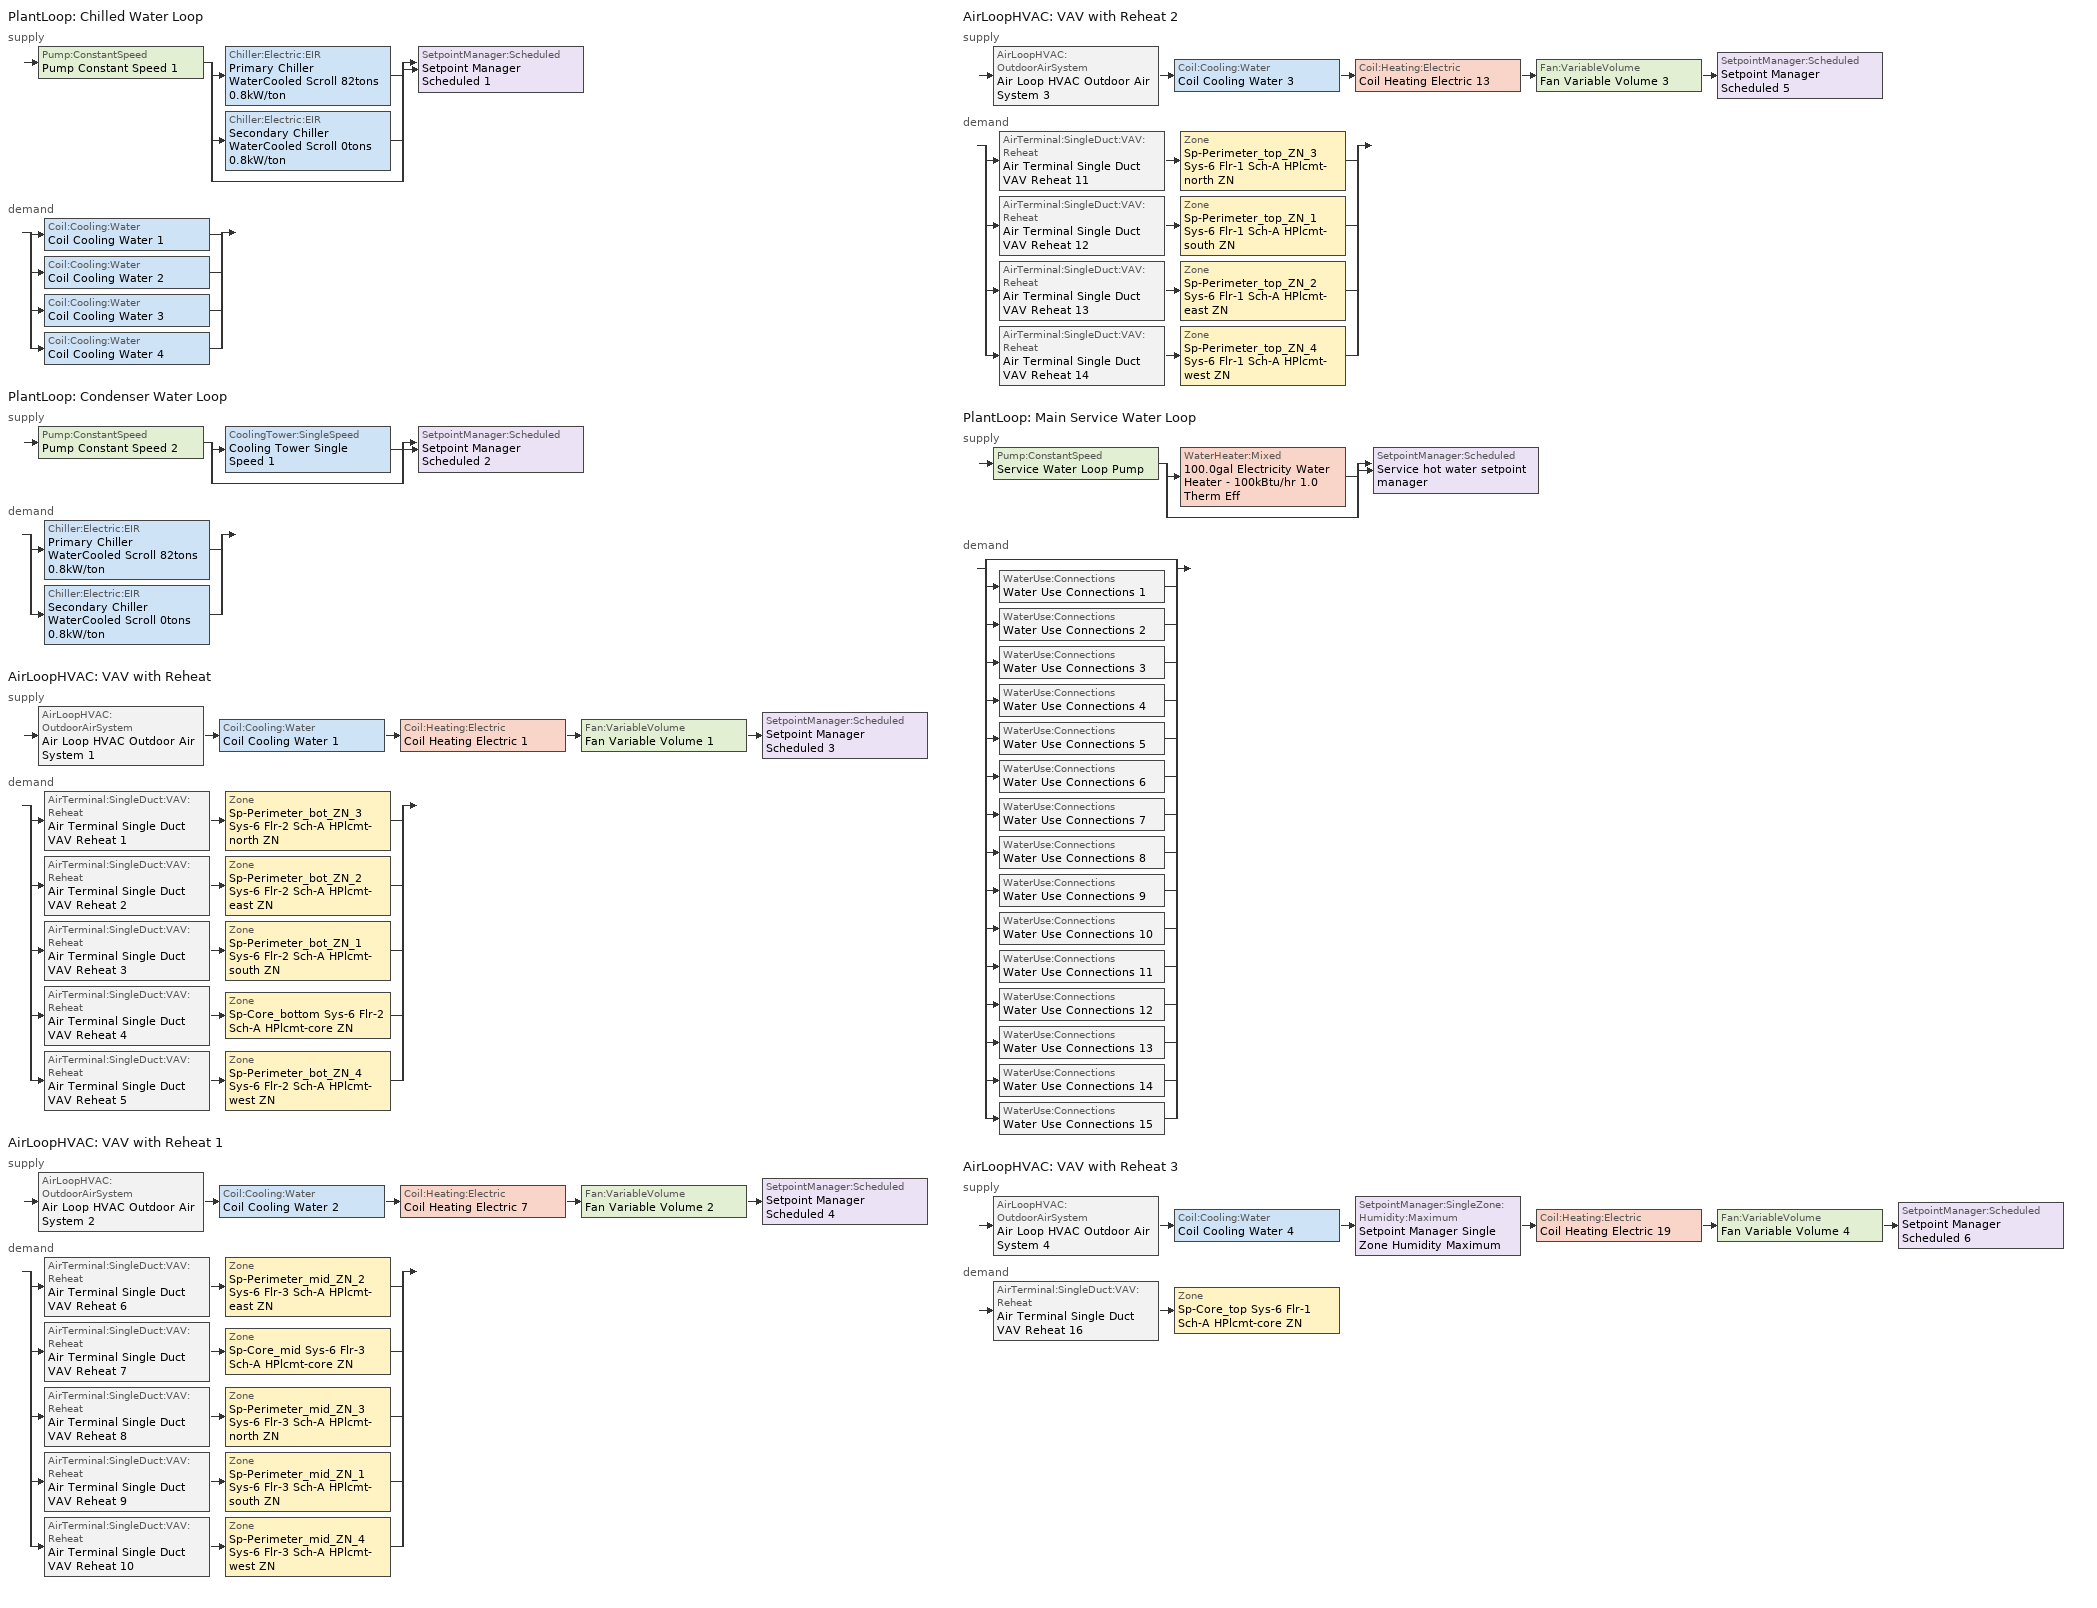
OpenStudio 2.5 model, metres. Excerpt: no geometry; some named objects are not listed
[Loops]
PlantLoop 'Chilled Water Loop'
 supply: Pump:ConstantSpeed 'Pump Constant Speed 1' > split
  | Chiller:Electric:EIR 'Primary Chiller WaterCooled Scroll 82tons 0.8kW/ton'
  | Chiller:Electric:EIR 'Secondary Chiller WaterCooled Scroll 0tons 0.8kW/ton'
  | bypass
  join > SetpointManager:Scheduled 'Setpoint Manager Scheduled 1'
 demand: split
  | Coil:Cooling:Water 'Coil Cooling Water 1'
  | Coil:Cooling:Water 'Coil Cooling Water 2'
  | Coil:Cooling:Water 'Coil Cooling Water 3'
  | Coil:Cooling:Water 'Coil Cooling Water 4'
PlantLoop 'Condenser Water Loop'
 supply: Pump:ConstantSpeed 'Pump Constant Speed 2' > split
  | CoolingTower:SingleSpeed 'Cooling Tower Single Speed 1'
  | bypass
  join > SetpointManager:Scheduled 'Setpoint Manager Scheduled 2'
 demand: split
  | Chiller:Electric:EIR 'Primary Chiller WaterCooled Scroll 82tons 0.8kW/ton'
  | Chiller:Electric:EIR 'Secondary Chiller WaterCooled Scroll 0tons 0.8kW/ton'
AirLoopHVAC 'VAV with Reheat'
 supply: AirLoopHVAC:OutdoorAirSystem 'Air Loop HVAC Outdoor Air System 1' > Coil:Cooling:Water 'Coil Cooling Water 1' > Coil:Heating:Electric 'Coil Heating Electric 1' > Fan:VariableVolume 'Fan Variable Volume 1' > SetpointManager:Scheduled 'Setpoint Manager Scheduled 3'
 demand: split
  | AirTerminal:SingleDuct:VAV:Reheat 'Air Terminal Single Duct VAV Reheat 1' > Zone 'Sp-Perimeter_bot_ZN_3 Sys-6 Flr-2 Sch-A HPlcmt-north ZN'
  | AirTerminal:SingleDuct:VAV:Reheat 'Air Terminal Single Duct VAV Reheat 2' > Zone 'Sp-Perimeter_bot_ZN_2 Sys-6 Flr-2 Sch-A HPlcmt-east ZN'
  | AirTerminal:SingleDuct:VAV:Reheat 'Air Terminal Single Duct VAV Reheat 3' > Zone 'Sp-Perimeter_bot_ZN_1 Sys-6 Flr-2 Sch-A HPlcmt-south ZN'
  | AirTerminal:SingleDuct:VAV:Reheat 'Air Terminal Single Duct VAV Reheat 4' > Zone 'Sp-Core_bottom Sys-6 Flr-2 Sch-A HPlcmt-core ZN'
  | AirTerminal:SingleDuct:VAV:Reheat 'Air Terminal Single Duct VAV Reheat 5' > Zone 'Sp-Perimeter_bot_ZN_4 Sys-6 Flr-2 Sch-A HPlcmt-west ZN'
AirLoopHVAC 'VAV with Reheat 1'
 supply: AirLoopHVAC:OutdoorAirSystem 'Air Loop HVAC Outdoor Air System 2' > Coil:Cooling:Water 'Coil Cooling Water 2' > Coil:Heating:Electric 'Coil Heating Electric 7' > Fan:VariableVolume 'Fan Variable Volume 2' > SetpointManager:Scheduled 'Setpoint Manager Scheduled 4'
 demand: split
  | AirTerminal:SingleDuct:VAV:Reheat 'Air Terminal Single Duct VAV Reheat 6' > Zone 'Sp-Perimeter_mid_ZN_2 Sys-6 Flr-3 Sch-A HPlcmt-east ZN'
  | AirTerminal:SingleDuct:VAV:Reheat 'Air Terminal Single Duct VAV Reheat 7' > Zone 'Sp-Core_mid Sys-6 Flr-3 Sch-A HPlcmt-core ZN'
  | AirTerminal:SingleDuct:VAV:Reheat 'Air Terminal Single Duct VAV Reheat 8' > Zone 'Sp-Perimeter_mid_ZN_3 Sys-6 Flr-3 Sch-A HPlcmt-north ZN'
  | AirTerminal:SingleDuct:VAV:Reheat 'Air Terminal Single Duct VAV Reheat 9' > Zone 'Sp-Perimeter_mid_ZN_1 Sys-6 Flr-3 Sch-A HPlcmt-south ZN'
  | AirTerminal:SingleDuct:VAV:Reheat 'Air Terminal Single Duct VAV Reheat 10' > Zone 'Sp-Perimeter_mid_ZN_4 Sys-6 Flr-3 Sch-A HPlcmt-west ZN'
AirLoopHVAC 'VAV with Reheat 2'
 supply: AirLoopHVAC:OutdoorAirSystem 'Air Loop HVAC Outdoor Air System 3' > Coil:Cooling:Water 'Coil Cooling Water 3' > Coil:Heating:Electric 'Coil Heating Electric 13' > Fan:VariableVolume 'Fan Variable Volume 3' > SetpointManager:Scheduled 'Setpoint Manager Scheduled 5'
 demand: split
  | AirTerminal:SingleDuct:VAV:Reheat 'Air Terminal Single Duct VAV Reheat 11' > Zone 'Sp-Perimeter_top_ZN_3 Sys-6 Flr-1 Sch-A HPlcmt-north ZN'
  | AirTerminal:SingleDuct:VAV:Reheat 'Air Terminal Single Duct VAV Reheat 12' > Zone 'Sp-Perimeter_top_ZN_1 Sys-6 Flr-1 Sch-A HPlcmt-south ZN'
  | AirTerminal:SingleDuct:VAV:Reheat 'Air Terminal Single Duct VAV Reheat 13' > Zone 'Sp-Perimeter_top_ZN_2 Sys-6 Flr-1 Sch-A HPlcmt-east ZN'
  | AirTerminal:SingleDuct:VAV:Reheat 'Air Terminal Single Duct VAV Reheat 14' > Zone 'Sp-Perimeter_top_ZN_4 Sys-6 Flr-1 Sch-A HPlcmt-west ZN'
PlantLoop 'Main Service Water Loop'
 supply: Pump:ConstantSpeed 'Service Water Loop Pump' > split
  | WaterHeater:Mixed '100.0gal Electricity Water Heater - 100kBtu/hr 1.0 Therm Eff'
  | bypass
  join > SetpointManager:Scheduled 'Service hot water setpoint manager'
 demand: split
  | bypass
  | WaterUse:Connections 'Water Use Connections 1'
  | WaterUse:Connections 'Water Use Connections 2'
  | WaterUse:Connections 'Water Use Connections 3'
  | WaterUse:Connections 'Water Use Connections 4'
  | WaterUse:Connections 'Water Use Connections 5'
  | WaterUse:Connections 'Water Use Connections 6'
  | WaterUse:Connections 'Water Use Connections 7'
  | WaterUse:Connections 'Water Use Connections 8'
  | WaterUse:Connections 'Water Use Connections 9'
  | WaterUse:Connections 'Water Use Connections 10'
  | WaterUse:Connections 'Water Use Connections 11'
  | WaterUse:Connections 'Water Use Connections 12'
  | WaterUse:Connections 'Water Use Connections 13'
  | WaterUse:Connections 'Water Use Connections 14'
  | WaterUse:Connections 'Water Use Connections 15'
AirLoopHVAC 'VAV with Reheat 3'
 supply: AirLoopHVAC:OutdoorAirSystem 'Air Loop HVAC Outdoor Air System 4' > Coil:Cooling:Water 'Coil Cooling Water 4' > SetpointManager:SingleZone:Humidity:Maximum 'Setpoint Manager Single Zone Humidity Maximum' > Coil:Heating:Electric 'Coil Heating Electric 19' > Fan:VariableVolume 'Fan Variable Volume 4' > SetpointManager:Scheduled 'Setpoint Manager Scheduled 6'
 demand: AirTerminal:SingleDuct:VAV:Reheat 'Air Terminal Single Duct VAV Reheat 16' > Zone 'Sp-Core_top Sys-6 Flr-1 Sch-A HPlcmt-core ZN'
[Sizing:Zone] Zone Cooling Design Supply Air Temperature Input Method=SupplyAirTemperature; Zone Cooling Design Supply Air Temperature {C}=13; Zone Cooling Design Supply Air Temperature Difference {deltaC}=11.11; Zone Heating Design Supply Air Temperature Input Method=SupplyAirTemperature; Zone Heating Design Supply Air Temperature {C}=43; Zone Heating Design Supply Air Temperature Difference {deltaC}=11.11; Zone Cooling Design Supply Air Humidity Ratio {kg-H2O/kg-air}=0.0085; Zone Heating Design Supply Air Humidity Ratio {kg-H2O/kg-air}=0.008; Zone Heating Sizing Factor=1.3; Zone Cooling Sizing Factor=1.1; Cooling Design Air Flow Method=DesignDay; Heating Design Air Flow Method=DesignDay; Account for Dedicated Outdoor Air System=No; Dedicated Outdoor Air System Control Strategy=NeutralSupplyAir; Dedicated Outdoor Air Low Setpoint Temperature for Design {C}=autosize; Dedicated Outdoor Air High Setpoint Temperature for Design {C}=autosize
Sp-Perimeter_top_ZN_3 Sys-6 Flr-1 Sch-A HPlcmt-north ZN; Sp-Perimeter_top_ZN_2 Sys-6 Flr-1 Sch-A HPlcmt-east ZN; Sp-Perimeter_top_ZN_4 Sys-6 Flr-1 Sch-A HPlcmt-west ZN; Sp-Perimeter_top_ZN_1 Sys-6 Flr-1 Sch-A HPlcmt-south ZN; Sp-Core_top Sys-6 Flr-1 Sch-A HPlcmt-core ZN; Sp-Perimeter_bot_ZN_3 Sys-6 Flr-2 Sch-A HPlcmt-north ZN; Sp-Perimeter_bot_ZN_2 Sys-6 Flr-2 Sch-A HPlcmt-east ZN; Sp-Perimeter_bot_ZN_4 Sys-6 Flr-2 Sch-A HPlcmt-west ZN; Sp-Perimeter_bot_ZN_1 Sys-6 Flr-2 Sch-A HPlcmt-south ZN; Sp-Core_bottom Sys-6 Flr-2 Sch-A HPlcmt-core ZN; Sp-Perimeter_mid_ZN_3 Sys-6 Flr-3 Sch-A HPlcmt-north ZN; Sp-Perimeter_mid_ZN_2 Sys-6 Flr-3 Sch-A HPlcmt-east ZN; Sp-Perimeter_mid_ZN_4 Sys-6 Flr-3 Sch-A HPlcmt-west ZN; Sp-Perimeter_mid_ZN_1 Sys-6 Flr-3 Sch-A HPlcmt-south ZN; Sp-Core_mid Sys-6 Flr-3 Sch-A HPlcmt-core ZN
[Zone equipment]
Sp-Perimeter_top_ZN_3 Sys-6 Flr-1 Sch-A HPlcmt-north ZN: Air Terminal Single Duct VAV Reheat 11, Zone HVAC Baseboard Convective Electric 11
Sp-Perimeter_top_ZN_2 Sys-6 Flr-1 Sch-A HPlcmt-east ZN: Air Terminal Single Duct VAV Reheat 13, Zone HVAC Baseboard Convective Electric 13
Sp-Perimeter_top_ZN_4 Sys-6 Flr-1 Sch-A HPlcmt-west ZN: Air Terminal Single Duct VAV Reheat 14, Zone HVAC Baseboard Convective Electric 14
Sp-Perimeter_top_ZN_1 Sys-6 Flr-1 Sch-A HPlcmt-south ZN: Air Terminal Single Duct VAV Reheat 12, Zone HVAC Baseboard Convective Electric 12
Sp-Core_top Sys-6 Flr-1 Sch-A HPlcmt-core ZN: Zone HVAC Baseboard Convective Electric 15, Air Terminal Single Duct VAV Reheat 16, Zone HVAC Dehumidifier
Sp-Perimeter_bot_ZN_3 Sys-6 Flr-2 Sch-A HPlcmt-north ZN: Air Terminal Single Duct VAV Reheat 1, Zone HVAC Baseboard Convective Electric 1
Sp-Perimeter_bot_ZN_2 Sys-6 Flr-2 Sch-A HPlcmt-east ZN: Air Terminal Single Duct VAV Reheat 2, Zone HVAC Baseboard Convective Electric 2
Sp-Perimeter_bot_ZN_4 Sys-6 Flr-2 Sch-A HPlcmt-west ZN: Air Terminal Single Duct VAV Reheat 5, Zone HVAC Baseboard Convective Electric 5
Sp-Perimeter_bot_ZN_1 Sys-6 Flr-2 Sch-A HPlcmt-south ZN: Air Terminal Single Duct VAV Reheat 3, Zone HVAC Baseboard Convective Electric 3
Sp-Core_bottom Sys-6 Flr-2 Sch-A HPlcmt-core ZN: Air Terminal Single Duct VAV Reheat 4, Zone HVAC Baseboard Convective Electric 4
Sp-Perimeter_mid_ZN_3 Sys-6 Flr-3 Sch-A HPlcmt-north ZN: Air Terminal Single Duct VAV Reheat 8, Zone HVAC Baseboard Convective Electric 8
Sp-Perimeter_mid_ZN_2 Sys-6 Flr-3 Sch-A HPlcmt-east ZN: Air Terminal Single Duct VAV Reheat 6, Zone HVAC Baseboard Convective Electric 6
Sp-Perimeter_mid_ZN_4 Sys-6 Flr-3 Sch-A HPlcmt-west ZN: Air Terminal Single Duct VAV Reheat 10, Zone HVAC Baseboard Convective Electric 10
Sp-Perimeter_mid_ZN_1 Sys-6 Flr-3 Sch-A HPlcmt-south ZN: Air Terminal Single Duct VAV Reheat 9, Zone HVAC Baseboard Convective Electric 9
Sp-Core_mid Sys-6 Flr-3 Sch-A HPlcmt-core ZN: Air Terminal Single Duct VAV Reheat 7, Zone HVAC Baseboard Convective Electric 7
[PlantLoop] Glycol Concentration=0; Plant Loop Volume {m3}=Autocalculate; Load Distribution Scheme=Optimal
Name | Maximum Loop Temperature {C} | Minimum Loop Temperature {C}
Chilled Water Loop; Condenser Water Loop
Main Service Water Loop | 60 | 10
[Sizing:Plant] Sizing Option=NonCoincident; Zone Timesteps in Averaging Window=1; Coincident Sizing Factor Mode=None
Name | Loop Type | Design Loop Exit Temperature {C} | Loop Design Temperature Difference {deltaC}
Chilled Water Loop | Cooling | 7 | 6
Condenser Water Loop | Condenser | 29 | 6
Main Service Water Loop | Heating | 60 | 5
[Pump:ConstantSpeed] Rated Flow Rate {m3/s}=autosize; Rated Power Consumption {W}=autosize; Fraction of Motor Inefficiencies to Fluid Stream=0; Pump Control Type=Intermittent; Design Power Sizing Method=PowerPerFlowPerPressure; Design Electric Power per Unit Flow Rate {W/(m3/s)}=348701.1; Design Shaft Power per Unit Flow Rate per Unit Head {W-s/m3-Pa}=1.28205
Name | Rated Pump Head {Pa} | Motor Efficiency
Pump Constant Speed 1 | 179352 | 0.895
Pump Constant Speed 2 | 179352 | 0.917
Service Water Loop Pump | 29891 | 0.7
[Chiller:Electric:EIR] Minimum Part Load Ratio=0.25; Minimum Unloading Ratio=0.25; Condenser Type=WaterCooled; Chiller Flow Mode=LeavingSetpointModulated; Design Heat Recovery Water Flow Rate {m3/s}=0; Sizing Factor=1; Basin Heater Capacity {W/K}=0; Basin Heater Setpoint Temperature {C}=10
Name | Reference Capacity {W} | Reference COP {W/W} | Cooling Capacity Function of Temperature Curve | Electric Input to Cooling Output Ratio Function of Temperature Curve | Electric Input to Cooling Output Ratio Function of Part Load Ratio Curve
Primary Chiller WaterCooled Scroll 82tons 0.8kW/ton | Autosize | 4.54393 | WaterCooled_Scroll_CAPFT_NECB2011 | WaterCooled_Scroll_EIRFT_NECB2011 | WaterCooled_Scroll_EIRFPLR_NECB2011
Secondary Chiller WaterCooled Scroll 0tons 0.8kW/ton | 0.001 | 4.5032 | WaterCooled_Scroll_CAPFT_NECB2011 1 | WaterCooled_Scroll_EIRFT_NECB2011 1 | WaterCooled_Scroll_EIRFPLR_NECB2011 1
[SetpointManager:Scheduled] Control Variable=Temperature
Name | Schedule
Setpoint Manager Scheduled 1 | CHW Temp
Setpoint Manager Scheduled 2 | CW Temp
Setpoint Manager Scheduled 3 | Supply Air Temp
Setpoint Manager Scheduled 4 | Supply Air Temp 1
Setpoint Manager Scheduled 5; Setpoint Manager Scheduled 6 | Supply Air Temp 2
Service hot water setpoint manager | Service Water Loop Temp - 140F
[CoolingTower:SingleSpeed]
Cooling Tower Single Speed 1: Design Water Flow Rate {m3/s}=autosize; Design Air Flow Rate {m3/s}=autosize; Fan Power at Design Air Flow Rate {W}=Autosize; U-Factor Times Area Value at Design Air Flow Rate {W/K}=autosize; Air Flow Rate in Free Convection Regime {m3/s}=autosize; U-Factor Times Area Value at Free Convection Air Flow Rate {W/K}=autosize; Performance Input Method=UFactorTimesAreaAndDesignWaterFlowRate; Free Convection Capacity {W}=0; Basin Heater Capacity {W/K}=0; Evaporation Loss Mode=LossFactor; Evaporation Loss Factor {percent/K}=0.2; Drift Loss Percent {percent}=0.008; Blowdown Calculation Mode=ConcentrationRatio; Blowdown Concentration Ratio=3; Capacity Control=FanCycling; Number of Cells=1; Cell Control=MinimalCell; Cell Minimum  Water Flow Rate Fraction=0.33; Cell Maximum Water Flow Rate Fraction=2.5; Sizing Factor=1; Free Convection Air Flow Rate Sizing Factor=0.1; Free Convection U-Factor Times Area Value Sizing Factor=0.1; Heat Rejection Capacity and Nominal Capacity Sizing Ratio=1.25; Free Convection Nominal Capacity Sizing Factor=0.1; Design Inlet Air Dry-Bulb Temperature {C}=35; Design Inlet Air Wet-Bulb Temperature {C}=25.6; Design Approach Temperature {deltaC}=Autosize; Design Range Temperature {deltaC}=Autosize
[AirLoopHVAC] Design Supply Air Flow Rate {m3/s}=AutoSize
Name | Availability Schedule
VAV with Reheat | VAV with Reheat Occ Sch
VAV with Reheat 1 | VAV with Reheat 1 Occ Sch
VAV with Reheat 2 | VAV with Reheat 2 Occ Sch
VAV with Reheat 3 | VAV with Reheat 2 Occ Sch 1
[Sizing:System] Type of Load to Size On=Sensible; Design Outdoor Air Flow Rate {m3/s}=Autosize; Minimum System Air Flow Ratio=0.3; Preheat Design Temperature {C}=7; Preheat Design Humidity Ratio {kg-H2O/kg-Air}=0.008; Precool Design Temperature {C}=13; Precool Design Humidity Ratio {kg-H2O/kg-Air}=0.008; Central Cooling Design Supply Air Temperature {C}=13; Central Heating Design Supply Air Temperature {C}=13.1; Sizing Option=NonCoincident; 100% Outdoor Air in Cooling=No; 100% Outdoor Air in Heating=No; Central Cooling Design Supply Air Humidity Ratio {kg-H2O/kg-Air}=0.0085; Central Heating Design Supply Air Humidity Ratio {kg-H2O/kg-Air}=0.008; Cooling Design Air Flow Method=DesignDay; Cooling Design Air Flow Rate {m3/s}=0; Heating Design Air Flow Method=DesignDay; Heating Design Air Flow Rate {m3/s}=0; System Outdoor Air Method=ZoneSum; Zone Maximum Outdoor Air Fraction=1; Cooling Supply Air Flow Rate Per Floor Area {m3/s-m2}=0.00996765; Cooling Fraction of Autosized Cooling Supply Air Flow Rate=1; Cooling Supply Air Flow Rate Per Unit Cooling Capacity {m3/s-W}=3.94755e-05; Heating Supply Air Flow Rate Per Floor Area {m3/s-m2}=0.00996765; Heating Fraction of Autosized Heating Supply Air Flow Rate=1; Heating Fraction of Autosized Cooling Supply Air Flow Rate=1; Heating Supply Air Flow Rate Per Unit Heating Capacity {m3/s-W}=3.15882e-05; Cooling Design Capacity Method=CoolingDesignCapacity; Cooling Design Capacity {W}=autosize; Cooling Design Capacity Per Floor Area {W/m2}=234.7; Fraction of Autosized Cooling Design Capacity=1; Heating Design Capacity Method=HeatingDesignCapacity; Heating Design Capacity {W}=autosize; Heating Design Capacity Per Floor Area {W/m2}=157; Fraction of Autosized Heating Design Capacity=1; Central Cooling Capacity Control Method=OnOff
VAV with Reheat; VAV with Reheat 1; VAV with Reheat 2; VAV with Reheat 2; VAV with Reheat 3
[Fan:VariableVolume] Availability Schedule=Always On Discrete; Fan Efficiency=0.549965; Pressure Rise {Pa}=1458.33; Maximum Flow Rate {m3/s}=Autosize; Fan Power Minimum Flow Rate Input Method=Fraction; Fan Power Minimum Flow Fraction=0.5; Fan Power Minimum Air Flow Rate {m3/s}=0; Motor Efficiency=0.8461; Motor In Airstream Fraction=1; Fan Power Coefficient 1=-4.1457; Fan Power Coefficient 2=16.803; Fan Power Coefficient 3=-19.471; Fan Power Coefficient 4=7.8488; Fan Power Coefficient 5=0
Fan Variable Volume 1; Fan Variable Volume 2; Fan Variable Volume 3; Fan Variable Volume 4
[Coil:Heating:Electric] Availability Schedule=Always On Discrete
Coil Heating Electric 1; Coil Heating Electric 2; Coil Heating Electric 3; Coil Heating Electric 4; Coil Heating Electric 5; Coil Heating Electric 6; Coil Heating Electric 7; Coil Heating Electric 8; Coil Heating Electric 9; Coil Heating Electric 10; Coil Heating Electric 11; Coil Heating Electric 12; Coil Heating Electric 13; Coil Heating Electric 14; Coil Heating Electric 15; Coil Heating Electric 16; Coil Heating Electric 17; Coil Heating Electric 19; Coil Heating Electric 20
[Coil:Cooling:Water] Availability Schedule=Always On Discrete
Coil Cooling Water 1; Coil Cooling Water 2; Coil Cooling Water 3; Coil Cooling Water 4
[Controller:OutdoorAir] Minimum Outdoor Air Flow Rate {m3/s}=0; Maximum Outdoor Air Flow Rate {m3/s}=Autosize; Economizer Control Type=DifferentialEnthalpy; Economizer Control Action Type=ModulateFlow; Lockout Type=NoLockout; Minimum Limit Type=FixedMinimum; High Humidity Control=No; Heat Recovery Bypass Control Type=BypassWhenWithinEconomizerLimits
Name | Minimum Outdoor Air Schedule | Controller Mechanical Ventilation
Controller Outdoor Air 1 | VAV with Reheat Occ Sch | Controller Mechanical Ventilation 1
Controller Outdoor Air 2 | VAV with Reheat 1 Occ Sch | Controller Mechanical Ventilation 2
Controller Outdoor Air 3 | VAV with Reheat 2 Occ Sch | Controller Mechanical Ventilation 3
Controller Outdoor Air 4 | VAV with Reheat 2 Occ Sch | Controller Mechanical Ventilation 4
[Controller:MechanicalVentilation] Availability Schedule=Always On Discrete; System Outdoor Air Method=ZoneSum
Controller Mechanical Ventilation 1; Controller Mechanical Ventilation 2; Controller Mechanical Ventilation 3; Controller Mechanical Ventilation 4
[AirLoopHVAC:OutdoorAirSystem]
Name | Controller
Air Loop HVAC Outdoor Air System 1 | Controller Outdoor Air 1
Air Loop HVAC Outdoor Air System 2 | Controller Outdoor Air 2
Air Loop HVAC Outdoor Air System 3 | Controller Outdoor Air 3
Air Loop HVAC Outdoor Air System 4 | Controller Outdoor Air 4
[Controller:WaterCoil] Action=Reverse; Minimum Actuated Flow {m3/s}=0
Name | Water Coil | Control Variable
Controller Water Coil 1 | Coil Cooling Water 1
Controller Water Coil 2 | Coil Cooling Water 2
Controller Water Coil 3 | Coil Cooling Water 3
Controller Water Coil 4 | Coil Cooling Water 4 | TemperatureAndHumidityRatio
[AirTerminal:SingleDuct:VAV:Reheat] Availability Schedule=Always On Discrete; Maximum Air Flow Rate {m3/s}=AutoSize; Zone Minimum Air Flow Input Method=Constant; Constant Minimum Air Flow Fraction=0.3; Maximum Hot Water or Steam Flow Rate {m3/s}=AutoSize; Minimum Hot Water or Steam Flow Rate {m3/s}=0; Convergence Tolerance=0.001; Damper Heating Action=Normal; Maximum Flow per Zone Floor Area During Reheat {m3/s-m2}=AutoSize; Maximum Flow Fraction During Reheat=AutoSize; Maximum Reheat Air Temperature {C}=43; Control For Outdoor Air=No
Name | Fixed Minimum Air Flow Rate {m3/s} | Reheat Coil
Air Terminal Single Duct VAV Reheat 1 | 0.414676 | Coil Heating Electric 2
Air Terminal Single Duct VAV Reheat 2 | 0.262524 | Coil Heating Electric 3
Air Terminal Single Duct VAV Reheat 3 | 0.414676 | Coil Heating Electric 4
Air Terminal Single Duct VAV Reheat 4 | 1.96707 | Coil Heating Electric 5
Air Terminal Single Duct VAV Reheat 5 | 0.262507 | Coil Heating Electric 6
Air Terminal Single Duct VAV Reheat 6 | 0.262524 | Coil Heating Electric 8
Air Terminal Single Duct VAV Reheat 7 | 1.96707 | Coil Heating Electric 9
Air Terminal Single Duct VAV Reheat 8 | 0.414676 | Coil Heating Electric 10
Air Terminal Single Duct VAV Reheat 9 | 0.414676 | Coil Heating Electric 11
Air Terminal Single Duct VAV Reheat 10 | 0.262507 | Coil Heating Electric 12
Air Terminal Single Duct VAV Reheat 11 | 0.414676 | Coil Heating Electric 14
Air Terminal Single Duct VAV Reheat 12 | 0.414676 | Coil Heating Electric 15
Air Terminal Single Duct VAV Reheat 13 | 0.262524 | Coil Heating Electric 16
Air Terminal Single Duct VAV Reheat 14 | 0.262507 | Coil Heating Electric 17
Air Terminal Single Duct VAV Reheat 16 | 0.414676 | Coil Heating Electric 20
[ZoneHVAC:Baseboard:Convective:Electric] Availability Schedule=Always On Discrete; Nominal Capacity {W}=autosize; Efficiency=1
Zone HVAC Baseboard Convective Electric 1; Zone HVAC Baseboard Convective Electric 2; Zone HVAC Baseboard Convective Electric 3; Zone HVAC Baseboard Convective Electric 4; Zone HVAC Baseboard Convective Electric 5; Zone HVAC Baseboard Convective Electric 6; Zone HVAC Baseboard Convective Electric 7; Zone HVAC Baseboard Convective Electric 8; Zone HVAC Baseboard Convective Electric 9; Zone HVAC Baseboard Convective Electric 10; Zone HVAC Baseboard Convective Electric 11; Zone HVAC Baseboard Convective Electric 12; Zone HVAC Baseboard Convective Electric 13; Zone HVAC Baseboard Convective Electric 14; Zone HVAC Baseboard Convective Electric 15
[WaterHeater:Mixed]
100.0gal Electricity Water Heater - 100kBtu/hr 1.0 Therm Eff: Tank Volume {m3}=0.378541; Setpoint Temperature Schedule=Service Water Loop Temp - 140F; Deadband Temperature Difference {deltaC}=2; Maximum Temperature Limit {C}=82.2222; Heater Control Type=Cycle; Heater Maximum Capacity {W}=29307.1; Heater Fuel Type=Electricity; Heater Thermal Efficiency=1; Off Cycle Parasitic Fuel Consumption Rate {W}=1276.95; Off Cycle Parasitic Fuel Type=Electricity; Off Cycle Parasitic Heat Fraction to Tank=0.8; On Cycle Parasitic Fuel Consumption Rate {W}=1276.95; On Cycle Parasitic Fuel Type=Electricity; On Cycle Parasitic Heat Fraction to Tank=0; Ambient Temperature Indicator=Schedule; Ambient Temperature Schedule=Water Heater Ambient Temp Schedule - 70F; Off Cycle Loss Coefficient to Ambient Temperature {W/K}=2.78836; On Cycle Loss Coefficient to Ambient Temperature {W/K}=2.78836; Use Side Effectiveness=1; Source Side Effectiveness=1; Use Side Design Flow Rate {m3/s}=autosize; Source Side Design Flow Rate {m3/s}=autosize; Indirect Water Heating Recovery Time {hr}=1.5; Source Side Flow Control Mode=IndirectHeatPrimarySetpoint
[WaterUse:Connections]
Name | Water Use Equipment Name 1
Water Use Connections 1 | Core_bottom Service Water Use 0.38gal/min
Water Use Connections 2 | Core_mid Service Water Use 0.38gal/min
Water Use Connections 3 | Core_top Service Water Use 0.38gal/min
Water Use Connections 4 | Perimeter_bot_zn_1 Service Water Use 0.08gal/min
Water Use Connections 5 | Perimeter_bot_zn_2 Service Water Use 0.05gal/min
Water Use Connections 6 | Perimeter_bot_zn_3 Service Water Use 0.08gal/min
Water Use Connections 7 | Perimeter_bot_zn_4 Service Water Use 0.05gal/min
Water Use Connections 8 | Perimeter_mid_zn_1 Service Water Use 0.08gal/min
Water Use Connections 9 | Perimeter_mid_zn_2 Service Water Use 0.05gal/min
Water Use Connections 10 | Perimeter_mid_zn_3 Service Water Use 0.08gal/min
Water Use Connections 11 | Perimeter_mid_zn_4 Service Water Use 0.05gal/min
Water Use Connections 12 | Perimeter_top_zn_1 Service Water Use 0.08gal/min
Water Use Connections 13 | Perimeter_top_zn_2 Service Water Use 0.05gal/min
Water Use Connections 14 | Perimeter_top_zn_3 Service Water Use 0.08gal/min
Water Use Connections 15 | Perimeter_top_zn_4 Service Water Use 0.05gal/min
[WaterUse:Equipment:Definition]
Name | Peak Flow Rate {m3/s} | Target Temperature Schedule | Sensible Fraction Schedule | Latent Fraction Schedule
Core_bottom Service Water Use Def 0.38gal/min | 2.38083e-05 | Schedule Ruleset 5 | Schedule Ruleset 3 | Schedule Ruleset 4
Core_mid Service Water Use Def 0.38gal/min | 2.38083e-05 | Schedule Ruleset 8 | Schedule Ruleset 6 | Schedule Ruleset 7
Core_top Service Water Use Def 0.38gal/min | 2.38083e-05 | Schedule Ruleset 11 | Schedule Ruleset 9 | Schedule Ruleset 10
Perimeter_bot_zn_1 Service Water Use Def 0.08gal/min | 5.01899e-06 | Schedule Ruleset 14 | Schedule Ruleset 12 | Schedule Ruleset 13
Perimeter_bot_zn_2 Service Water Use Def 0.05gal/min | 3.17744e-06 | Schedule Ruleset 17 | Schedule Ruleset 15 | Schedule Ruleset 16
Perimeter_bot_zn_3 Service Water Use Def 0.08gal/min | 5.01899e-06 | Schedule Ruleset 20 | Schedule Ruleset 18 | Schedule Ruleset 19
Perimeter_bot_zn_4 Service Water Use Def 0.05gal/min | 3.17723e-06 | Schedule Ruleset 23 | Schedule Ruleset 21 | Schedule Ruleset 22
Perimeter_mid_zn_1 Service Water Use Def 0.08gal/min | 5.01899e-06 | Schedule Ruleset 26 | Schedule Ruleset 24 | Schedule Ruleset 25
Perimeter_mid_zn_2 Service Water Use Def 0.05gal/min | 3.17744e-06 | Schedule Ruleset 29 | Schedule Ruleset 27 | Schedule Ruleset 28
Perimeter_mid_zn_3 Service Water Use Def 0.08gal/min | 5.01899e-06 | Schedule Ruleset 32 | Schedule Ruleset 30 | Schedule Ruleset 31
Perimeter_mid_zn_4 Service Water Use Def 0.05gal/min | 3.17723e-06 | Schedule Ruleset 35 | Schedule Ruleset 33 | Schedule Ruleset 34
Perimeter_top_zn_1 Service Water Use Def 0.08gal/min | 5.01899e-06 | Schedule Ruleset 38 | Schedule Ruleset 36 | Schedule Ruleset 37
Perimeter_top_zn_2 Service Water Use Def 0.05gal/min | 3.17744e-06 | Schedule Ruleset 41 | Schedule Ruleset 39 | Schedule Ruleset 40
Perimeter_top_zn_3 Service Water Use Def 0.08gal/min | 5.01899e-06 | Schedule Ruleset 44 | Schedule Ruleset 42 | Schedule Ruleset 43
Perimeter_top_zn_4 Service Water Use Def 0.05gal/min | 3.17723e-06 | Schedule Ruleset 47 | Schedule Ruleset 45 | Schedule Ruleset 46
[WaterUse:Equipment] Flow Rate Fraction Schedule=NECB-A-Service Water Heating
Name | Water Use Equipment Definition | Space
Core_bottom Service Water Use 0.38gal/min | Core_bottom Service Water Use Def 0.38gal/min | Core_bottom
Core_mid Service Water Use 0.38gal/min | Core_mid Service Water Use Def 0.38gal/min | Core_mid
Core_top Service Water Use 0.38gal/min | Core_top Service Water Use Def 0.38gal/min | Core_top
Perimeter_bot_zn_1 Service Water Use 0.08gal/min | Perimeter_bot_zn_1 Service Water Use Def 0.08gal/min | Perimeter_bot_ZN_1
Perimeter_bot_zn_2 Service Water Use 0.05gal/min | Perimeter_bot_zn_2 Service Water Use Def 0.05gal/min | Perimeter_bot_ZN_2
Perimeter_bot_zn_3 Service Water Use 0.08gal/min | Perimeter_bot_zn_3 Service Water Use Def 0.08gal/min | Perimeter_bot_ZN_3
Perimeter_bot_zn_4 Service Water Use 0.05gal/min | Perimeter_bot_zn_4 Service Water Use Def 0.05gal/min | Perimeter_bot_ZN_4
Perimeter_mid_zn_1 Service Water Use 0.08gal/min | Perimeter_mid_zn_1 Service Water Use Def 0.08gal/min | Perimeter_mid_ZN_1
Perimeter_mid_zn_2 Service Water Use 0.05gal/min | Perimeter_mid_zn_2 Service Water Use Def 0.05gal/min | Perimeter_mid_ZN_2
Perimeter_mid_zn_3 Service Water Use 0.08gal/min | Perimeter_mid_zn_3 Service Water Use Def 0.08gal/min | Perimeter_mid_ZN_3
Perimeter_mid_zn_4 Service Water Use 0.05gal/min | Perimeter_mid_zn_4 Service Water Use Def 0.05gal/min | Perimeter_mid_ZN_4
Perimeter_top_zn_1 Service Water Use 0.08gal/min | Perimeter_top_zn_1 Service Water Use Def 0.08gal/min | Perimeter_top_ZN_1
Perimeter_top_zn_2 Service Water Use 0.05gal/min | Perimeter_top_zn_2 Service Water Use Def 0.05gal/min | Perimeter_top_ZN_2
Perimeter_top_zn_3 Service Water Use 0.08gal/min | Perimeter_top_zn_3 Service Water Use Def 0.08gal/min | Perimeter_top_ZN_3
Perimeter_top_zn_4 Service Water Use 0.05gal/min | Perimeter_top_zn_4 Service Water Use Def 0.05gal/min | Perimeter_top_ZN_4
[SetpointManager:SingleZone:Humidity:Maximum]
Setpoint Manager Single Zone Humidity Maximum: Control Variable=MaximumHumidityRatio; Control Zone=Sp-Core_top Sys-6 Flr-1 Sch-A HPlcmt-core ZN
[ZoneHVAC:Dehumidifier:DX]
Zone HVAC Dehumidifier: Availability Schedule=Always On Discrete hvac_library; Rated Water Removal {L/day}=5000; Rated Energy Factor {L/kWh}=3.412; Rated Air Flow Rate {m3/s}=0.12036; Water Removal Curve=Dehumidifier Water Removal Curve; Energy Factor Curve=Dehumidifier Energy Factor Curve; Part Load Fraction Correlation Curve=Dehumidifier Part Load Curve; Minimum Dry-Bulb Temperature for Dehumidifier Operation {C}=10; Maximum Dry-Bulb Temperature for Dehumidifier Operation {C}=32; Off-Cycle Parasitic Electric Load {W}=0
[Schedule:Ruleset]
CHW Temp: Default Day Schedule=Schedule Day 3
CW Temp: Default Day Schedule=Schedule Day 4
Supply Air Temp: Default Day Schedule=Supply Air Temp Default
Supply Air Temp 1: Default Day Schedule=Supply Air Temp Default 1
Supply Air Temp 2: Default Day Schedule=Supply Air Temp Default 2
Service Water Loop Temp - 140F: Default Day Schedule=Service Water Loop Temp - 140F Default
Water Heater Ambient Temp Schedule - 70F: Default Day Schedule=Water Heater Ambient Temp Schedule - 70F Default
Schedule Ruleset 3: Default Day Schedule=Schedule Day 7
Schedule Ruleset 4: Default Day Schedule=Schedule Day 8
Schedule Ruleset 5: Default Day Schedule=Schedule Day 9
NECB-A-Service Water Heating: Default Day Schedule=NECB-A-Service Water Heating Default
Schedule Ruleset 6: Default Day Schedule=Schedule Day 10
Schedule Ruleset 7: Default Day Schedule=Schedule Day 11
Schedule Ruleset 8: Default Day Schedule=Schedule Day 12
Schedule Ruleset 9: Default Day Schedule=Schedule Day 13
Schedule Ruleset 10: Default Day Schedule=Schedule Day 14
Schedule Ruleset 11: Default Day Schedule=Schedule Day 15
Schedule Ruleset 12: Default Day Schedule=Schedule Day 16
Schedule Ruleset 13: Default Day Schedule=Schedule Day 17
Schedule Ruleset 14: Default Day Schedule=Schedule Day 18
Schedule Ruleset 15: Default Day Schedule=Schedule Day 19
Schedule Ruleset 16: Default Day Schedule=Schedule Day 20
Schedule Ruleset 17: Default Day Schedule=Schedule Day 21
Schedule Ruleset 18: Default Day Schedule=Schedule Day 22
Schedule Ruleset 19: Default Day Schedule=Schedule Day 23
Schedule Ruleset 20: Default Day Schedule=Schedule Day 24
Schedule Ruleset 21: Default Day Schedule=Schedule Day 25
Schedule Ruleset 22: Default Day Schedule=Schedule Day 26
Schedule Ruleset 23: Default Day Schedule=Schedule Day 27
Schedule Ruleset 24: Default Day Schedule=Schedule Day 28
Schedule Ruleset 25: Default Day Schedule=Schedule Day 29
Schedule Ruleset 26: Default Day Schedule=Schedule Day 30
Schedule Ruleset 27: Default Day Schedule=Schedule Day 31
Schedule Ruleset 28: Default Day Schedule=Schedule Day 32
Schedule Ruleset 29: Default Day Schedule=Schedule Day 33
Schedule Ruleset 30: Default Day Schedule=Schedule Day 34
Schedule Ruleset 31: Default Day Schedule=Schedule Day 35
Schedule Ruleset 32: Default Day Schedule=Schedule Day 36
Schedule Ruleset 33: Default Day Schedule=Schedule Day 37
Schedule Ruleset 34: Default Day Schedule=Schedule Day 38
Schedule Ruleset 35: Default Day Schedule=Schedule Day 39
Schedule Ruleset 36: Default Day Schedule=Schedule Day 40
Schedule Ruleset 37: Default Day Schedule=Schedule Day 41
Schedule Ruleset 38: Default Day Schedule=Schedule Day 42
Schedule Ruleset 39: Default Day Schedule=Schedule Day 43
Schedule Ruleset 40: Default Day Schedule=Schedule Day 44
Schedule Ruleset 41: Default Day Schedule=Schedule Day 45
Schedule Ruleset 42: Default Day Schedule=Schedule Day 46
Schedule Ruleset 43: Default Day Schedule=Schedule Day 47
Schedule Ruleset 44: Default Day Schedule=Schedule Day 48
Schedule Ruleset 45: Default Day Schedule=Schedule Day 49
Schedule Ruleset 46: Default Day Schedule=Schedule Day 50
Schedule Ruleset 47: Default Day Schedule=Schedule Day 51
VAV with Reheat Occ Sch: Default Day Schedule=VAV with Reheat Occ Sch Default; Summer Design Day Schedule=VAV with Reheat Occ Sch Summer Design Day; Winter Design Day Schedule=VAV with Reheat Occ Sch Winter Design Day
VAV with Reheat 1 Occ Sch: Default Day Schedule=VAV with Reheat 1 Occ Sch Default; Summer Design Day Schedule=VAV with Reheat 1 Occ Sch Summer Design Day; Winter Design Day Schedule=VAV with Reheat 1 Occ Sch Winter Design Day
VAV with Reheat 2 Occ Sch: Default Day Schedule=VAV with Reheat 2 Occ Sch Default; Summer Design Day Schedule=VAV with Reheat 2 Occ Sch Summer Design Day; Winter Design Day Schedule=VAV with Reheat 2 Occ Sch Winter Design Day
VAV with Reheat 2 Occ Sch 1: Default Day Schedule=VAV with Reheat 2 Occ Sch Default 1; Summer Design Day Schedule=VAV with Reheat 2 Occ Sch Summer Design Day 1; Winter Design Day Schedule=VAV with Reheat 2 Occ Sch Winter Design Day 1
[Schedule:Day]
Schedule Day 3; wkdCHW Temp 1; satCHW Temp 1; sunCHW Temp 1: 1, 0, 7, 2, 0, 7, 3, 0, 7, 4, 0, 7, 5, 0, 7, 6, 0, 7, 7, 0, 7, 8, 0, 7, 9, 0, 7, 10, 0, 7, 11, 0, 7, 12, 0, 7, 13, 0, 7, 14, 0, 7, 15, 0, 7, 16, 0, 7, 17, 0, 7, 18, 0, 7, 19, 0, 7, 20, 0, 7, 21, 0, 7, 22, 0, 7, 23, 0, 7, 24, 0, 7
Schedule Day 4; wkdCW Temp 1; satCW Temp 1; sunCW Temp 1: 1, 0, 29, 2, 0, 29, 3, 0, 29, 4, 0, 29, 5, 0, 29, 6, 0, 29, 7, 0, 29, 8, 0, 29, 9, 0, 29, 10, 0, 29, 11, 0, 29, 12, 0, 29, 13, 0, 29, 14, 0, 29, 15, 0, 29, 16, 0, 29, 17, 0, 29, 18, 0, 29, 19, 0, 29, 20, 0, 29, 21, 0, 29, 22, 0, 29, 23, 0, 29, 24, 0, 29
Supply Air Temp Default; Supply Air Temp Default 1; Supply Air Temp Default 2: 24, 0, 13
Service Water Loop Temp - 140F Default; Schedule Day 9; Schedule Day 12; Schedule Day 15; Schedule Day 18; Schedule Day 21; Schedule Day 24; Schedule Day 27; Schedule Day 30; Schedule Day 33; Schedule Day 36; Schedule Day 39; Schedule Day 42; Schedule Day 45; Schedule Day 48; Schedule Day 51: 24, 0, 60
Water Heater Ambient Temp Schedule - 70F Default: 24, 0, 21.1111
Schedule Day 7; Schedule Day 10; Schedule Day 13; Schedule Day 16; Schedule Day 19; Schedule Day 22; Schedule Day 25; Schedule Day 28; Schedule Day 31; Schedule Day 34; Schedule Day 37; Schedule Day 40; Schedule Day 43; Schedule Day 46; Schedule Day 49: 24, 0, 0.2
Schedule Day 8; NECB-A-Service Water Heating Sat Day; NECB-A-Service Water Heating Sun|Hol Day; Schedule Day 11; Schedule Day 14; Schedule Day 17; Schedule Day 20; Schedule Day 23; Schedule Day 26; Schedule Day 29; Schedule Day 32; Schedule Day 35; Schedule Day 38; Schedule Day 41; Schedule Day 44; Schedule Day 47; Schedule Day 50: 24, 0, 0.05
NECB-A-Service Water Heating Default; NECB-A-Service Water Heating Default|Wkdy Day: 7, 0, 0.05, 8, 0, 0.1, 10, 0, 0.5, 16, 0, 0.9, 17, 0, 0.7, 18, 0, 0.5, 19, 0, 0.3, 22, 0, 0.2, 24, 0, 0.05
VAV with Reheat Occ Sch Default; VAV with Reheat Occ Sch Winter Design Day; VAV with Reheat Occ Sch Summer Design Day; VAV with Reheat 1 Occ Sch Default; VAV with Reheat 1 Occ Sch Winter Design Day; VAV with Reheat 1 Occ Sch Summer Design Day; VAV with Reheat 2 Occ Sch Default; VAV with Reheat 2 Occ Sch Winter Design Day; VAV with Reheat 2 Occ Sch Summer Design Day; VAV with Reheat 2 Occ Sch Default 1; VAV with Reheat 2 Occ Sch Summer Design Day 1; VAV with Reheat 2 Occ Sch Winter Design Day 1: 24, 0, 1
VAV with Reheat Occ Sch Monday; VAV with Reheat Occ Sch Tuesday; VAV with Reheat Occ Sch Wednesday; VAV with Reheat Occ Sch Thursday; VAV with Reheat Occ Sch Friday; VAV with Reheat 1 Occ Sch Monday; VAV with Reheat 1 Occ Sch Tuesday; VAV with Reheat 1 Occ Sch Wednesday; VAV with Reheat 1 Occ Sch Thursday; VAV with Reheat 1 Occ Sch Friday; VAV with Reheat 2 Occ Sch Monday; VAV with Reheat 2 Occ Sch Tuesday; VAV with Reheat 2 Occ Sch Wednesday; VAV with Reheat 2 Occ Sch Thursday; VAV with Reheat 2 Occ Sch Friday; VAV with Reheat 2 Occ Sch Friday 1; VAV with Reheat 2 Occ Sch Thursday 1; VAV with Reheat 2 Occ Sch Wednesday 1; VAV with Reheat 2 Occ Sch Tuesday 1; VAV with Reheat 2 Occ Sch Monday 1: 8, 0, 0, 19, 0, 1, 24, 0, 0
VAV with Reheat Occ Sch Saturday; VAV with Reheat Occ Sch Sunday; VAV with Reheat 1 Occ Sch Saturday; VAV with Reheat 1 Occ Sch Sunday; VAV with Reheat 2 Occ Sch Saturday; VAV with Reheat 2 Occ Sch Sunday; VAV with Reheat 2 Occ Sch Sunday 1; VAV with Reheat 2 Occ Sch Saturday 1: 24, 0, 0
[Schedule:Rule] Date Specification Type=DateRange; Start Month=1; Start Day=1; End Month=12
Name | Schedule Ruleset | Rule Order | Day Schedule | Apply Sunday | Apply Monday | Apply Tuesday | Apply Wednesday | Apply Thursday | Apply Friday | Apply Saturday | End Day
wkdCHW Temp rule | CHW Temp | 2 | wkdCHW Temp 1 | No | Yes | Yes | Yes | Yes | Yes | No | 31
satCHW Temprule | CHW Temp | 1 | satCHW Temp 1 | No | No | No | No | No | No | Yes | 31
sunCHW Temprule | CHW Temp | 0 | sunCHW Temp 1 | Yes | No | No | No | No | No | No | 31
wkdCW Temp rule | CW Temp | 2 | wkdCW Temp 1 | No | Yes | Yes | Yes | Yes | Yes | No | 31
satCW Temprule | CW Temp | 1 | satCW Temp 1 | No | No | No | No | No | No | Yes | 31
sunCW Temprule | CW Temp | 0 | sunCW Temp 1 | Yes | No | No | No | No | No | No | 31
Schedule Rule 17 | NECB-A-Service Water Heating | 2 | NECB-A-Service Water Heating Default|Wkdy Day |  | Yes | Yes | Yes | Yes | Yes |  | 31
Schedule Rule 18 | NECB-A-Service Water Heating | 1 | NECB-A-Service Water Heating Sat Day |  |  |  |  |  |  | Yes | 31
Schedule Rule 19 | NECB-A-Service Water Heating | 0 | NECB-A-Service Water Heating Sun|Hol Day | Yes |  |  |  |  |  |  | 31
VAV with Reheat Occ Sch Monday Rule | VAV with Reheat Occ Sch | 6 | VAV with Reheat Occ Sch Monday |  | Yes |  |  |  |  |  | 25
VAV with Reheat Occ Sch Tuesday Rule | VAV with Reheat Occ Sch | 5 | VAV with Reheat Occ Sch Tuesday |  |  | Yes |  |  |  |  | 26
VAV with Reheat Occ Sch Wednesday Rule | VAV with Reheat Occ Sch | 4 | VAV with Reheat Occ Sch Wednesday |  |  |  | Yes |  |  |  | 27
VAV with Reheat Occ Sch Thursday Rule | VAV with Reheat Occ Sch | 3 | VAV with Reheat Occ Sch Thursday |  |  |  |  | Yes |  |  | 28
VAV with Reheat Occ Sch Friday Rule | VAV with Reheat Occ Sch | 2 | VAV with Reheat Occ Sch Friday |  |  |  |  |  | Yes |  | 29
VAV with Reheat Occ Sch Saturday Rule | VAV with Reheat Occ Sch | 1 | VAV with Reheat Occ Sch Saturday |  |  |  |  |  |  | Yes | 30
VAV with Reheat Occ Sch Sunday Rule | VAV with Reheat Occ Sch | 0 | VAV with Reheat Occ Sch Sunday | Yes |  |  |  |  |  |  | 31
VAV with Reheat 1 Occ Sch Monday Rule | VAV with Reheat 1 Occ Sch | 6 | VAV with Reheat 1 Occ Sch Monday |  | Yes |  |  |  |  |  | 25
VAV with Reheat 1 Occ Sch Tuesday Rule | VAV with Reheat 1 Occ Sch | 5 | VAV with Reheat 1 Occ Sch Tuesday |  |  | Yes |  |  |  |  | 26
VAV with Reheat 1 Occ Sch Wednesday Rule | VAV with Reheat 1 Occ Sch | 4 | VAV with Reheat 1 Occ Sch Wednesday |  |  |  | Yes |  |  |  | 27
VAV with Reheat 1 Occ Sch Thursday Rule | VAV with Reheat 1 Occ Sch | 3 | VAV with Reheat 1 Occ Sch Thursday |  |  |  |  | Yes |  |  | 28
VAV with Reheat 1 Occ Sch Friday Rule | VAV with Reheat 1 Occ Sch | 2 | VAV with Reheat 1 Occ Sch Friday |  |  |  |  |  | Yes |  | 29
VAV with Reheat 1 Occ Sch Saturday Rule | VAV with Reheat 1 Occ Sch | 1 | VAV with Reheat 1 Occ Sch Saturday |  |  |  |  |  |  | Yes | 30
VAV with Reheat 1 Occ Sch Sunday Rule | VAV with Reheat 1 Occ Sch | 0 | VAV with Reheat 1 Occ Sch Sunday | Yes |  |  |  |  |  |  | 31
VAV with Reheat 2 Occ Sch Monday Rule | VAV with Reheat 2 Occ Sch | 6 | VAV with Reheat 2 Occ Sch Monday |  | Yes |  |  |  |  |  | 25
VAV with Reheat 2 Occ Sch Tuesday Rule | VAV with Reheat 2 Occ Sch | 5 | VAV with Reheat 2 Occ Sch Tuesday |  |  | Yes |  |  |  |  | 26
VAV with Reheat 2 Occ Sch Wednesday Rule | VAV with Reheat 2 Occ Sch | 4 | VAV with Reheat 2 Occ Sch Wednesday |  |  |  | Yes |  |  |  | 27
VAV with Reheat 2 Occ Sch Thursday Rule | VAV with Reheat 2 Occ Sch | 3 | VAV with Reheat 2 Occ Sch Thursday |  |  |  |  | Yes |  |  | 28
VAV with Reheat 2 Occ Sch Friday Rule | VAV with Reheat 2 Occ Sch | 2 | VAV with Reheat 2 Occ Sch Friday |  |  |  |  |  | Yes |  | 29
VAV with Reheat 2 Occ Sch Saturday Rule | VAV with Reheat 2 Occ Sch | 1 | VAV with Reheat 2 Occ Sch Saturday |  |  |  |  |  |  | Yes | 30
VAV with Reheat 2 Occ Sch Sunday Rule | VAV with Reheat 2 Occ Sch | 0 | VAV with Reheat 2 Occ Sch Sunday | Yes |  |  |  |  |  |  | 31
VAV with Reheat 2 Occ Sch Sunday Rule 1 | VAV with Reheat 2 Occ Sch 1 | 0 | VAV with Reheat 2 Occ Sch Sunday 1 | Yes |  |  |  |  |  |  | 31
VAV with Reheat 2 Occ Sch Saturday Rule 1 | VAV with Reheat 2 Occ Sch 1 | 1 | VAV with Reheat 2 Occ Sch Saturday 1 |  |  |  |  |  |  | Yes | 30
VAV with Reheat 2 Occ Sch Friday Rule 1 | VAV with Reheat 2 Occ Sch 1 | 2 | VAV with Reheat 2 Occ Sch Friday 1 |  |  |  |  |  | Yes |  | 29
VAV with Reheat 2 Occ Sch Thursday Rule 1 | VAV with Reheat 2 Occ Sch 1 | 3 | VAV with Reheat 2 Occ Sch Thursday 1 |  |  |  |  | Yes |  |  | 28
VAV with Reheat 2 Occ Sch Wednesday Rule 1 | VAV with Reheat 2 Occ Sch 1 | 4 | VAV with Reheat 2 Occ Sch Wednesday 1 |  |  |  | Yes |  |  |  | 27
VAV with Reheat 2 Occ Sch Tuesday Rule 1 | VAV with Reheat 2 Occ Sch 1 | 5 | VAV with Reheat 2 Occ Sch Tuesday 1 |  |  | Yes |  |  |  |  | 26
VAV with Reheat 2 Occ Sch Monday Rule 1 | VAV with Reheat 2 Occ Sch 1 | 6 | VAV with Reheat 2 Occ Sch Monday 1 |  | Yes |  |  |  |  |  | 25
[Schedule:Constant] Value=1
Always On Discrete; Always On Discrete hvac_library
[Curve:Biquadratic]
Name | Coefficient1 Constant | Coefficient2 x | Coefficient3 x**2 | Coefficient4 y | Coefficient5 y**2 | Coefficient6 x*y | Minimum Value of x | Maximum Value of x | Minimum Value of y | Maximum Value of y
WaterCooled_Scroll_CAPFT_NECB2011; WaterCooled_Scroll_CAPFT_NECB2011 1 | 0.94418 | 0.0337102 | 9.75564e-05 | -0.00322114 | -4.91832e-05 | -0.000177584 | 5 | 10 | 24 | 35
WaterCooled_Scroll_EIRFT_NECB2011; WaterCooled_Scroll_EIRFT_NECB2011 1 | 0.727393 | -0.0118922 | 0.000541177 | 0.00187934 | 0.000473461 | -0.000711472 | 5 | 10 | 24 | 35
Dehumidifier Water Removal Curve | -2.72488 | 0.100712 | -0.000990538 | 0.050053 | -0.000203629 | -0.000341751 | 21 | 32.22 | 40 | 80
Dehumidifier Energy Factor Curve | -2.38832 | 0.0930477 | -0.0013697 | 0.0665337 | -0.000343198 | -0.00056249 | 21 | 32.22 | 40 | 80
[Curve:Quadratic] Minimum Value of x=0; Maximum Value of x=1
Name | Coefficient1 Constant | Coefficient2 x | Coefficient3 x**2
WaterCooled_Scroll_EIRFPLR_NECB2011; WaterCooled_Scroll_EIRFPLR_NECB2011 1 | 0.04412 | 0.640367 | 0.319555
Dehumidifier Part Load Curve | 0.95 | 0.05 | 0
